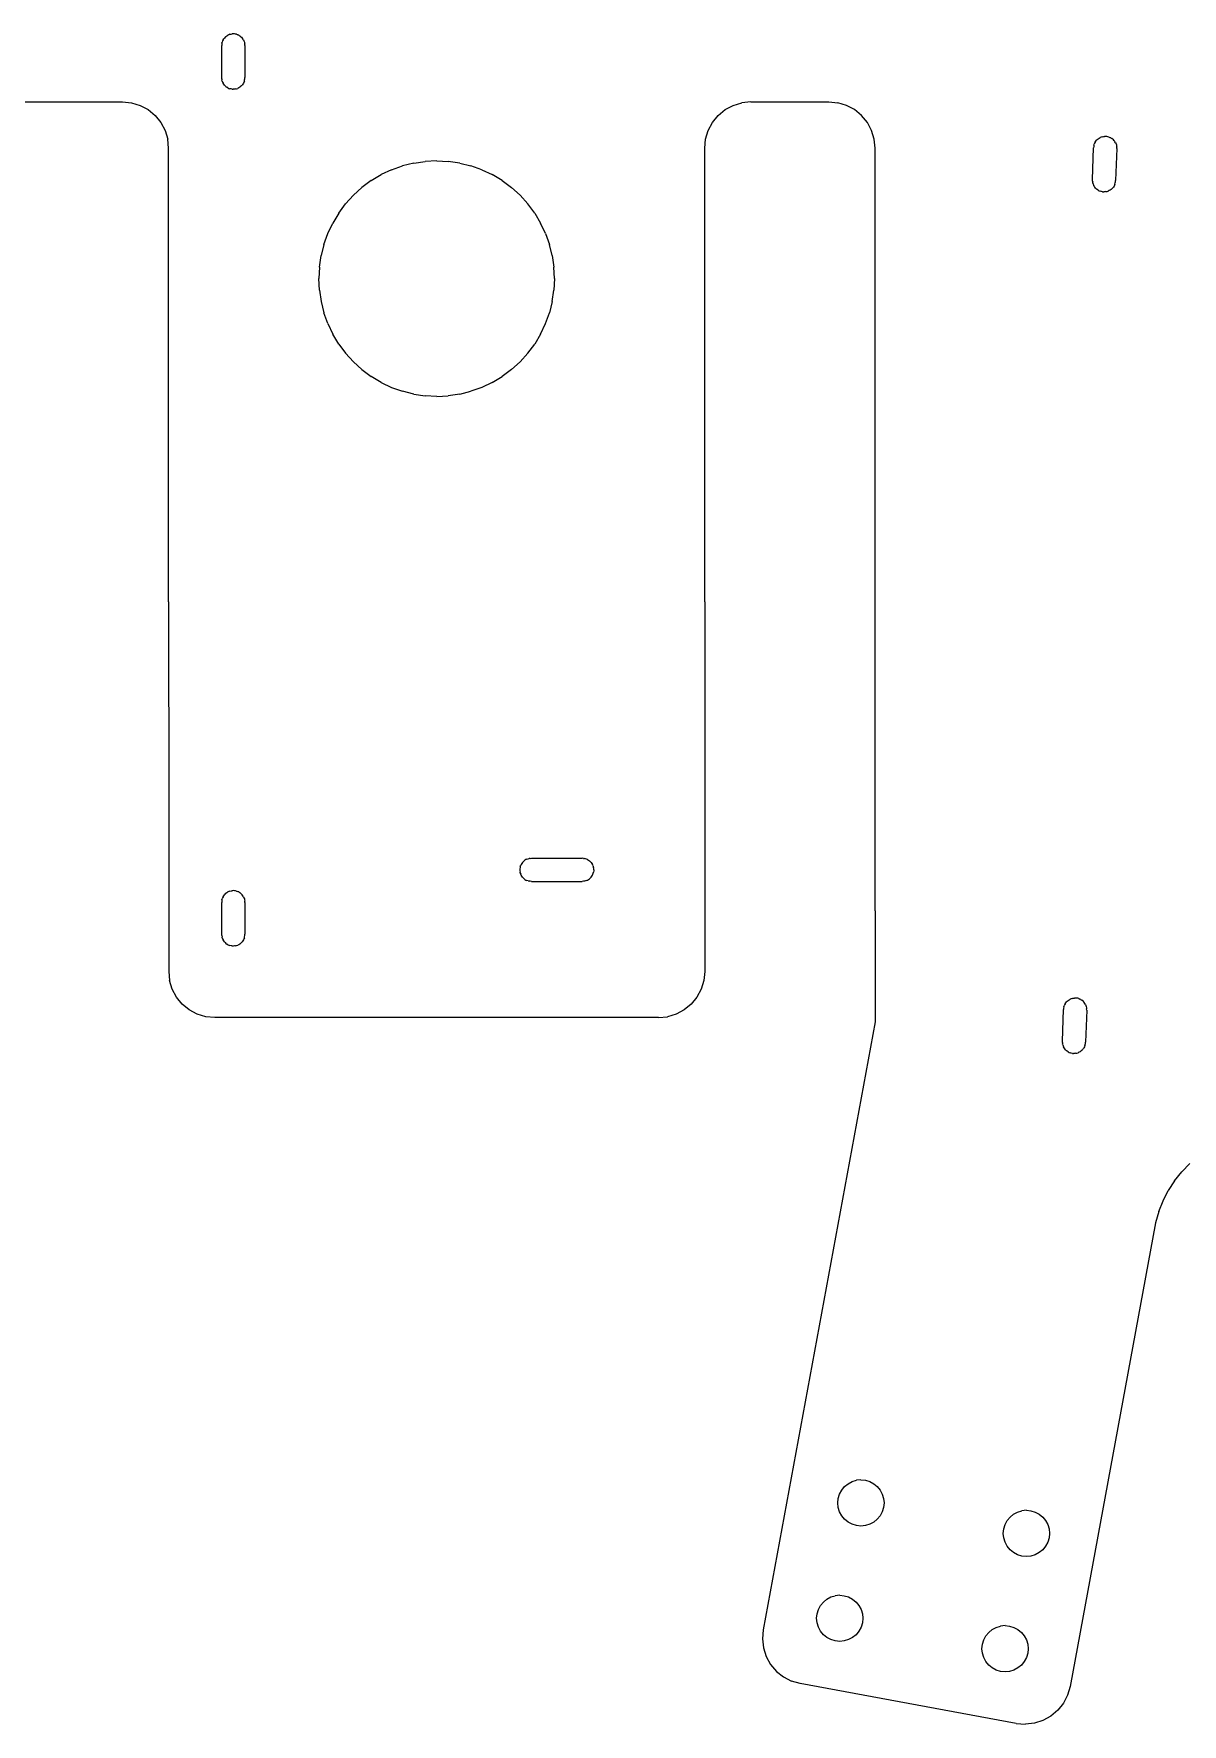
# Model space of a CAD drawing. Extents: x -62 to 45, y -37 to 20.
# Drawn here: x -8.72 to 16.13, y -37.04 to -0.45 of the extents above; entities that cross this region are included whole.
import ezdxf

# ---------------------------------------------------------------- set-up
doc = ezdxf.new("R2010")
doc.units = 0

msp = doc.modelspace()

# ---------------------------------------------------------------- linework, layer by layer
for p, q in [((-4.649, -0.676, 0), (-4.65, -0.705, 0)), ((-4.65, -1.395, 0), (-4.65, -0.705, 0)), ((-4.645, -0.651, 0), (-4.649, -0.676, 0)), ((-4.645, -0.651, 0), (-4.639, -0.628, 0)), ((-4.631, -0.605, 0), (-4.639, -0.628, 0)), ((-4.62, -0.582, 0), (-4.631, -0.605, 0)), ((-4.62, -0.582, 0), (-4.608, -0.561, 0)), ((-4.608, -0.561, 0), (-4.593, -0.542, 0)), ((-4.577, -0.524, 0), (-4.593, -0.542, 0)), ((-4.577, -0.524, 0), (-4.558, -0.507, 0)), ((-4.558, -0.507, 0), (-4.539, -0.492, 0)), ((-4.539, -0.492, 0), (-4.518, -0.48, 0)), ((-4.496, -0.469, 0), (-4.518, -0.48, 0)), ((-4.472, -0.461, 0), (-4.496, -0.469, 0)), ((-4.472, -0.461, 0), (-4.449, -0.455, 0)), ((-4.449, -0.455, 0), (-4.424, -0.452, 0)), ((-4.4, -0.45, 0), (-4.424, -0.452, 0)), ((-4.376, -0.452, 0), (-4.4, -0.45, 0)), ((-4.351, -0.455, 0), (-4.376, -0.452, 0)), ((-4.327, -0.461, 0), (-4.351, -0.455, 0)), ((-4.327, -0.461, 0), (-4.304, -0.469, 0)), ((-4.282, -0.48, 0), (-4.304, -0.469, 0)), ((-4.282, -0.48, 0), (-4.261, -0.492, 0)), ((-4.242, -0.507, 0), (-4.261, -0.492, 0)), ((-4.242, -0.507, 0), (-4.223, -0.523, 0)), ((-4.223, -0.523, 0), (-4.207, -0.542, 0)), ((-4.192, -0.561, 0), (-4.207, -0.542, 0)), ((-4.18, -0.582, 0), (-4.192, -0.561, 0)), ((-4.18, -0.582, 0), (-4.169, -0.604, 0)), ((-4.169, -0.604, 0), (-4.161, -0.628, 0)), ((-4.161, -0.628, 0), (-4.155, -0.651, 0)), ((-4.155, -0.651, 0), (-4.151, -0.676, 0)), ((-4.15, -0.705, 0), (-4.151, -0.676, 0)), ((-4.15, -0.705, 0), (-4.15, -1.395, 0)), ((-4.649, -1.425, 0), (-4.65, -1.395, 0)), ((-4.649, -1.425, 0), (-4.645, -1.449, 0)), ((-4.639, -1.473, 0), (-4.645, -1.449, 0)), ((-4.161, -1.473, 0), (-4.155, -1.449, 0)), ((-4.155, -1.449, 0), (-4.151, -1.425, 0)), ((-4.151, -1.425, 0), (-4.15, -1.395, 0)), ((-4.639, -1.473, 0), (-4.631, -1.496, 0)), ((-4.631, -1.496, 0), (-4.62, -1.518, 0)), ((-4.608, -1.539, 0), (-4.62, -1.518, 0)), ((-4.593, -1.559, 0), (-4.608, -1.539, 0)), ((-4.577, -1.577, 0), (-4.593, -1.559, 0)), ((-4.577, -1.577, 0), (-4.558, -1.593, 0)), ((-4.558, -1.593, 0), (-4.539, -1.608, 0)), ((-4.518, -1.62, 0), (-4.539, -1.608, 0)), ((-4.518, -1.62, 0), (-4.496, -1.631, 0)), ((-4.496, -1.631, 0), (-4.472, -1.639, 0)), ((-4.449, -1.645, 0), (-4.472, -1.639, 0)), ((-4.424, -1.649, 0), (-4.449, -1.645, 0)), ((-4.424, -1.649, 0), (-4.4, -1.65, 0)), ((-4.375, -1.649, 0), (-4.4, -1.65, 0)), ((-4.351, -1.645, 0), (-4.375, -1.649, 0)), ((-4.351, -1.645, 0), (-4.327, -1.639, 0)), ((-4.327, -1.639, 0), (-4.304, -1.631, 0)), ((-4.282, -1.62, 0), (-4.304, -1.631, 0)), ((-4.261, -1.608, 0), (-4.282, -1.62, 0)), ((-4.242, -1.593, 0), (-4.261, -1.608, 0)), ((-4.223, -1.577, 0), (-4.242, -1.593, 0)), ((-4.22, -1.572, 0), (-4.223, -1.577, 0)), ((-4.22, -1.572, 0), (-4.207, -1.559, 0)), ((-4.192, -1.539, 0), (-4.207, -1.559, 0)), ((-4.18, -1.518, 0), (-4.192, -1.539, 0)), ((-4.169, -1.496, 0), (-4.18, -1.518, 0)), ((-4.161, -1.473, 0), (-4.169, -1.496, 0)), ((-12.099, -1.924, 0), (-6.799, -1.924, 0)), ((-6.799, -1.924, 0), (-6.604, -1.943, 0)), ((-6.604, -1.943, 0), (-6.416, -2, 0)), ((-6.416, -2, 0), (-6.243, -2.092, 0)), ((-6.243, -2.092, 0), (-6.092, -2.217, 0)), ((6.094, -2.216, 0), (6.246, -2.092, 0)), ((6.246, -2.092, 0), (6.419, -1.999, 0)), ((6.419, -1.999, 0), (6.606, -1.942, 0)), ((6.801, -1.923, 0), (6.606, -1.942, 0)), ((6.801, -1.923, 0), (8.488, -1.923, 0)), ((8.488, -1.923, 0), (8.683, -1.942, 0)), ((8.871, -1.999, 0), (8.683, -1.942, 0)), ((9.044, -2.092, 0), (8.871, -1.999, 0)), ((9.195, -2.216, 0), (9.044, -2.092, 0)), ((-6.092, -2.217, 0), (-5.967, -2.368, 0)), ((-5.967, -2.368, 0), (-5.875, -2.541, 0)), ((-5.875, -2.541, 0), (-5.818, -2.729, 0)), ((5.82, -2.728, 0), (5.877, -2.54, 0)), ((5.877, -2.54, 0), (5.97, -2.367, 0)), ((5.97, -2.367, 0), (6.094, -2.216, 0)), ((9.32, -2.367, 0), (9.195, -2.216, 0)), ((9.412, -2.54, 0), (9.32, -2.367, 0)), ((9.469, -2.728, 0), (9.412, -2.54, 0)), ((-5.799, -2.924, 0), (-5.818, -2.729, 0)), ((-5.799, -12.748, 0), (-5.799, -2.924, 0)), ((5.801, -2.923, 0), (5.82, -2.728, 0)), ((5.801, -12.748, 0), (5.801, -2.923, 0)), ((9.488, -2.923, 0), (9.469, -2.728, 0)), ((9.488, -19.433, 0), (9.488, -2.923, 0)), ((14.193, -3.607, 0), (14.217, -2.917, 0)), ((14.219, -2.888, 0), (14.217, -2.917, 0)), ((14.224, -2.864, 0), (14.219, -2.888, 0)), ((14.224, -2.864, 0), (14.23, -2.84, 0)), ((14.239, -2.818, 0), (14.23, -2.84, 0)), ((14.251, -2.796, 0), (14.239, -2.818, 0)), ((14.251, -2.796, 0), (14.264, -2.775, 0)), ((14.264, -2.775, 0), (14.279, -2.756, 0)), ((14.296, -2.739, 0), (14.279, -2.756, 0)), ((14.296, -2.739, 0), (14.315, -2.723, 0)), ((14.315, -2.723, 0), (14.335, -2.709, 0)), ((14.335, -2.709, 0), (14.357, -2.697, 0)), ((14.379, -2.687, 0), (14.357, -2.697, 0)), ((14.403, -2.68, 0), (14.379, -2.687, 0)), ((14.403, -2.68, 0), (14.427, -2.675, 0)), ((14.427, -2.675, 0), (14.451, -2.672, 0)), ((14.475, -2.672, 0), (14.451, -2.672, 0)), ((14.5, -2.674, 0), (14.475, -2.672, 0)), ((14.524, -2.678, 0), (14.5, -2.674, 0)), ((14.548, -2.685, 0), (14.524, -2.678, 0)), ((14.548, -2.685, 0), (14.57, -2.694, 0)), ((14.592, -2.705, 0), (14.57, -2.694, 0)), ((14.592, -2.705, 0), (14.613, -2.719, 0)), ((14.632, -2.734, 0), (14.613, -2.719, 0)), ((14.632, -2.734, 0), (14.649, -2.751, 0)), ((14.649, -2.751, 0), (14.665, -2.77, 0)), ((14.679, -2.79, 0), (14.665, -2.77, 0)), ((14.691, -2.811, 0), (14.679, -2.79, 0)), ((14.691, -2.811, 0), (14.701, -2.834, 0)), ((14.701, -2.834, 0), (14.708, -2.857, 0)), ((14.708, -2.857, 0), (14.713, -2.881, 0)), ((14.713, -2.881, 0), (14.716, -2.905, 0)), ((14.716, -2.935, 0), (14.716, -2.905, 0)), ((-0.496, -3.247, 0), (-0.739, -3.308, 0)), ((-0.496, -3.247, 0), (-0.249, -3.211, 0)), ((0.001, -3.198), (-0.249, -3.211, 0)), ((0.001, -3.198), (0.251, -3.211, 0)), ((0.499, -3.247, 0), (0.251, -3.211, 0)), ((0.499, -3.247, 0), (0.741, -3.308, 0)), ((14.716, -2.935, 0), (14.692, -3.625, 0)), ((-1.415, -3.628, 0), (-1.616, -3.777, 0)), ((-1.415, -3.628, 0), (-1.201, -3.499, 0)), ((-0.975, -3.392, 0), (-1.201, -3.499, 0)), ((-0.975, -3.392, 0), (-0.739, -3.308, 0)), ((0.977, -3.392, 0), (0.741, -3.308, 0)), ((0.977, -3.392, 0), (1.203, -3.499, 0)), ((1.418, -3.628, 0), (1.203, -3.499, 0)), ((1.418, -3.628, 0), (1.619, -3.777, 0)), ((14.193, -3.637, 0), (14.193, -3.607, 0)), ((14.193, -3.637, 0), (14.196, -3.661, 0)), ((14.685, -3.678, 0), (14.69, -3.654, 0)), ((14.69, -3.654, 0), (14.692, -3.625, 0)), ((-1.802, -3.945, 0), (-1.97, -4.131, 0)), ((-1.616, -3.777, 0), (-1.802, -3.945, 0)), ((1.804, -3.945, 0), (1.619, -3.777, 0)), ((1.972, -4.131, 0), (1.804, -3.945, 0)), ((14.201, -3.685, 0), (14.196, -3.661, 0)), ((14.201, -3.685, 0), (14.208, -3.708, 0)), ((14.208, -3.708, 0), (14.218, -3.731, 0)), ((14.23, -3.752, 0), (14.218, -3.731, 0)), ((14.244, -3.772, 0), (14.23, -3.752, 0)), ((14.26, -3.791, 0), (14.244, -3.772, 0)), ((14.26, -3.791, 0), (14.277, -3.808, 0)), ((14.277, -3.808, 0), (14.296, -3.824, 0)), ((14.317, -3.837, 0), (14.296, -3.824, 0)), ((14.317, -3.837, 0), (14.339, -3.848, 0)), ((14.339, -3.848, 0), (14.362, -3.857, 0)), ((14.385, -3.864, 0), (14.362, -3.857, 0)), ((14.409, -3.868, 0), (14.385, -3.864, 0)), ((14.409, -3.868, 0), (14.434, -3.87, 0)), ((14.458, -3.87, 0), (14.434, -3.87, 0)), ((14.482, -3.867, 0), (14.458, -3.87, 0)), ((14.482, -3.867, 0), (14.506, -3.862, 0)), ((14.506, -3.862, 0), (14.53, -3.855, 0)), ((14.552, -3.845, 0), (14.53, -3.855, 0)), ((14.574, -3.833, 0), (14.552, -3.845, 0)), ((14.594, -3.819, 0), (14.574, -3.833, 0)), ((14.613, -3.803, 0), (14.594, -3.819, 0)), ((14.617, -3.799, 0), (14.613, -3.803, 0)), ((14.617, -3.799, 0), (14.63, -3.786, 0)), ((14.645, -3.767, 0), (14.63, -3.786, 0)), ((14.658, -3.746, 0), (14.645, -3.767, 0)), ((14.67, -3.724, 0), (14.658, -3.746, 0)), ((14.679, -3.702, 0), (14.67, -3.724, 0)), ((14.679, -3.702, 0), (14.685, -3.678, 0)), ((-2.119, -4.332, 0), (-2.248, -4.546, 0)), ((-2.119, -4.332, 0), (-1.97, -4.131, 0)), ((2.122, -4.332, 0), (1.972, -4.131, 0)), ((2.122, -4.332, 0), (2.25, -4.546, 0)), ((-2.355, -4.773, 0), (-2.248, -4.546, 0)), ((2.357, -4.772, 0), (2.25, -4.546, 0)), ((-2.439, -5.008, 0), (-2.5, -5.251, 0)), ((-2.439, -5.008, 0), (-2.355, -4.773, 0)), ((2.357, -4.772, 0), (2.441, -5.008, 0)), ((2.502, -5.251, 0), (2.441, -5.008, 0)), ((-2.536, -5.498, 0), (-2.5, -5.251, 0)), ((2.502, -5.251, 0), (2.539, -5.498, 0)), ((-2.536, -5.498, 0), (-2.549, -5.748, 0)), ((-2.536, -5.998, 0), (-2.549, -5.748, 0)), ((2.551, -5.748, 0), (2.539, -5.498, 0)), ((2.551, -5.748, 0), (2.539, -5.998, 0)), ((-2.536, -5.998, 0), (-2.5, -6.246, 0)), ((2.502, -6.246, 0), (2.539, -5.998, 0)), ((-2.5, -6.246, 0), (-2.439, -6.489, 0)), ((-2.355, -6.724, 0), (-2.439, -6.489, 0)), ((2.357, -6.724, 0), (2.442, -6.489, 0)), ((2.502, -6.246, 0), (2.442, -6.489, 0)), ((-2.355, -6.724, 0), (-2.248, -6.95, 0)), ((-2.119, -7.165, 0), (-2.248, -6.95, 0)), ((2.25, -6.95, 0), (2.122, -7.165, 0)), ((2.25, -6.95, 0), (2.357, -6.724, 0)), ((-2.119, -7.165, 0), (-1.97, -7.366, 0)), ((1.973, -7.366, 0), (2.122, -7.165, 0)), ((-1.802, -7.551, 0), (-1.97, -7.366, 0)), ((-1.802, -7.551, 0), (-1.616, -7.72, 0)), ((1.804, -7.551, 0), (1.619, -7.719, 0)), ((1.973, -7.366, 0), (1.804, -7.551, 0)), ((-1.616, -7.72, 0), (-1.415, -7.869, 0)), ((-1.201, -7.997, 0), (-1.415, -7.869, 0)), ((-1.201, -7.997, 0), (-0.974, -8.104, 0)), ((1.203, -7.997, 0), (0.977, -8.104, 0)), ((1.203, -7.997, 0), (1.418, -7.869, 0)), ((1.619, -7.719, 0), (1.418, -7.869, 0)), ((-0.974, -8.104, 0), (-0.739, -8.189, 0)), ((-0.496, -8.249, 0), (-0.739, -8.189, 0)), ((-0.496, -8.249, 0), (-0.249, -8.286, 0)), ((0.001, -8.298), (-0.249, -8.286, 0)), ((0.001, -8.298), (0.251, -8.286, 0)), ((0.499, -8.249, 0), (0.251, -8.286, 0)), ((0.499, -8.249, 0), (0.742, -8.189, 0)), ((0.977, -8.104, 0), (0.742, -8.189, 0)), ((-5.799, -12.748, 0), (-5.798, -17.295, 0)), ((5.801, -12.748, 0), (5.802, -17.295, 0)), ((-5.798, -17.295, 0), (-5.798, -20.745, 0)), ((5.802, -17.295, 0), (5.802, -20.745, 0)), ((1.802, -18.522, 0), (1.801, -18.547, 0)), ((1.801, -18.547, 0), (1.802, -18.571, 0)), ((1.805, -18.498, 0), (1.802, -18.522, 0)), ((1.802, -18.571, 0), (1.805, -18.595, 0)), ((1.811, -18.474, 0), (1.805, -18.498, 0)), ((1.811, -18.619, 0), (1.805, -18.595, 0)), ((1.811, -18.474, 0), (1.82, -18.451, 0)), ((1.811, -18.619, 0), (1.82, -18.642, 0)), ((1.83, -18.429, 0), (1.82, -18.451, 0)), ((1.83, -18.664, 0), (1.82, -18.642, 0)), ((1.843, -18.408, 0), (1.83, -18.429, 0)), ((1.857, -18.388, 0), (1.843, -18.408, 0)), ((1.874, -18.37, 0), (1.857, -18.388, 0)), ((1.892, -18.354, 0), (1.874, -18.37, 0)), ((1.912, -18.339, 0), (1.892, -18.354, 0)), ((1.933, -18.326, 0), (1.912, -18.339, 0)), ((1.955, -18.316, 0), (1.933, -18.326, 0)), ((1.955, -18.316, 0), (1.978, -18.308, 0)), ((1.978, -18.308, 0), (2.002, -18.302, 0)), ((2.026, -18.298, 0), (2.002, -18.302, 0)), ((2.026, -18.298, 0), (2.055, -18.297, 0)), ((2.055, -18.297, 0), (3.146, -18.297, 0)), ((3.175, -18.298, 0), (3.146, -18.297, 0)), ((3.175, -18.298, 0), (3.199, -18.302, 0)), ((3.223, -18.308, 0), (3.199, -18.302, 0)), ((3.246, -18.316, 0), (3.223, -18.308, 0)), ((3.268, -18.326, 0), (3.246, -18.316, 0)), ((3.268, -18.326, 0), (3.289, -18.339, 0)), ((3.289, -18.339, 0), (3.309, -18.353, 0)), ((3.327, -18.37, 0), (3.309, -18.353, 0)), ((3.327, -18.37, 0), (3.343, -18.388, 0)), ((3.343, -18.388, 0), (3.358, -18.408, 0)), ((3.358, -18.408, 0), (3.371, -18.429, 0)), ((3.381, -18.451, 0), (3.371, -18.429, 0)), ((3.371, -18.664, 0), (3.381, -18.642, 0)), ((3.381, -18.451, 0), (3.389, -18.474, 0)), ((3.381, -18.642, 0), (3.389, -18.619, 0)), ((3.389, -18.474, 0), (3.395, -18.498, 0)), ((3.389, -18.619, 0), (3.395, -18.595, 0)), ((3.399, -18.522, 0), (3.395, -18.498, 0)), ((3.399, -18.571, 0), (3.395, -18.595, 0)), ((3.4, -18.547, 0), (3.399, -18.522, 0)), ((3.4, -18.547, 0), (3.399, -18.571, 0)), ((-4.538, -19.039, 0), (-4.517, -19.026, 0)), ((-4.495, -19.016, 0), (-4.517, -19.026, 0)), ((-4.472, -19.008, 0), (-4.495, -19.016, 0)), ((-4.472, -19.008, 0), (-4.448, -19.002, 0)), ((-4.448, -19.002, 0), (-4.424, -18.998, 0)), ((-4.4, -18.997, 0), (-4.424, -18.998, 0)), ((-4.375, -18.998, 0), (-4.4, -18.997, 0)), ((-4.351, -19.002, 0), (-4.375, -18.998, 0)), ((-4.327, -19.008, 0), (-4.351, -19.002, 0)), ((-4.327, -19.008, 0), (-4.304, -19.016, 0)), ((-4.282, -19.026, 0), (-4.304, -19.016, 0)), ((-4.282, -19.026, 0), (-4.261, -19.039, 0)), ((1.843, -18.685, 0), (1.83, -18.664, 0)), ((1.857, -18.705, 0), (1.843, -18.685, 0)), ((1.874, -18.723, 0), (1.857, -18.705, 0)), ((1.892, -18.74, 0), (1.874, -18.723, 0)), ((1.912, -18.754, 0), (1.892, -18.74, 0)), ((1.912, -18.754, 0), (1.933, -18.767, 0)), ((1.933, -18.767, 0), (1.955, -18.777, 0)), ((1.978, -18.786, 0), (1.955, -18.777, 0)), ((1.978, -18.786, 0), (2.002, -18.792, 0)), ((2.026, -18.795, 0), (2.002, -18.792, 0)), ((2.055, -18.797, 0), (2.026, -18.795, 0)), ((2.055, -18.797, 0), (3.146, -18.797, 0)), ((3.175, -18.795, 0), (3.146, -18.797, 0)), ((3.199, -18.792, 0), (3.175, -18.795, 0)), ((3.223, -18.786, 0), (3.199, -18.792, 0)), ((3.246, -18.777, 0), (3.223, -18.786, 0)), ((3.246, -18.777, 0), (3.268, -18.767, 0)), ((3.268, -18.767, 0), (3.289, -18.754, 0)), ((3.289, -18.754, 0), (3.309, -18.74, 0)), ((3.309, -18.74, 0), (3.327, -18.723, 0)), ((3.327, -18.723, 0), (3.343, -18.705, 0)), ((3.343, -18.705, 0), (3.358, -18.685, 0)), ((3.358, -18.685, 0), (3.371, -18.664, 0)), ((-4.648, -19.222, 0), (-4.65, -19.252, 0)), ((-4.65, -19.942, 0), (-4.65, -19.252, 0)), ((-4.645, -19.198, 0), (-4.648, -19.222, 0)), ((-4.645, -19.198, 0), (-4.639, -19.174, 0)), ((-4.63, -19.151, 0), (-4.639, -19.174, 0)), ((-4.62, -19.129, 0), (-4.63, -19.151, 0)), ((-4.62, -19.129, 0), (-4.607, -19.108, 0)), ((-4.607, -19.108, 0), (-4.593, -19.088, 0)), ((-4.576, -19.07, 0), (-4.593, -19.088, 0)), ((-4.576, -19.07, 0), (-4.558, -19.054, 0)), ((-4.558, -19.054, 0), (-4.538, -19.039, 0)), ((-4.241, -19.054, 0), (-4.261, -19.039, 0)), ((-4.241, -19.054, 0), (-4.223, -19.07, 0)), ((-4.223, -19.07, 0), (-4.206, -19.088, 0)), ((-4.192, -19.108, 0), (-4.206, -19.088, 0)), ((-4.179, -19.129, 0), (-4.192, -19.108, 0)), ((-4.179, -19.129, 0), (-4.169, -19.151, 0)), ((-4.169, -19.151, 0), (-4.161, -19.174, 0)), ((-4.161, -19.174, 0), (-4.155, -19.198, 0)), ((-4.155, -19.198, 0), (-4.151, -19.222, 0)), ((-4.15, -19.252, 0), (-4.151, -19.222, 0)), ((-4.15, -19.252, 0), (-4.15, -19.942, 0)), ((9.488, -19.433, 0), (9.488, -21.839, 0)), ((-4.648, -19.971, 0), (-4.65, -19.942, 0)), ((-4.648, -19.971, 0), (-4.644, -19.995, 0)), ((-4.639, -20.019, 0), (-4.644, -19.995, 0)), ((-4.639, -20.019, 0), (-4.63, -20.042, 0)), ((-4.63, -20.042, 0), (-4.62, -20.064, 0)), ((-4.607, -20.086, 0), (-4.62, -20.064, 0)), ((-4.593, -20.105, 0), (-4.607, -20.086, 0)), ((-4.576, -20.123, 0), (-4.593, -20.105, 0)), ((-4.576, -20.123, 0), (-4.558, -20.14, 0)), ((-4.223, -20.123, 0), (-4.241, -20.14, 0)), ((-4.219, -20.119, 0), (-4.223, -20.123, 0)), ((-4.219, -20.119, 0), (-4.206, -20.105, 0)), ((-4.192, -20.086, 0), (-4.206, -20.105, 0)), ((-4.179, -20.064, 0), (-4.192, -20.086, 0)), ((-4.169, -20.042, 0), (-4.179, -20.064, 0)), ((-4.161, -20.019, 0), (-4.169, -20.042, 0)), ((-4.161, -20.019, 0), (-4.155, -19.995, 0)), ((-4.155, -19.995, 0), (-4.151, -19.971, 0)), ((-4.151, -19.971, 0), (-4.15, -19.942, 0)), ((-4.558, -20.14, 0), (-4.538, -20.154, 0)), ((-4.517, -20.167, 0), (-4.538, -20.154, 0)), ((-4.517, -20.167, 0), (-4.495, -20.177, 0)), ((-4.495, -20.177, 0), (-4.472, -20.186, 0)), ((-4.448, -20.192, 0), (-4.472, -20.186, 0)), ((-4.424, -20.195, 0), (-4.448, -20.192, 0)), ((-4.424, -20.195, 0), (-4.4, -20.197, 0)), ((-4.375, -20.195, 0), (-4.4, -20.197, 0)), ((-4.351, -20.192, 0), (-4.375, -20.195, 0)), ((-4.351, -20.192, 0), (-4.327, -20.186, 0)), ((-4.327, -20.186, 0), (-4.304, -20.177, 0)), ((-4.282, -20.167, 0), (-4.304, -20.177, 0)), ((-4.261, -20.154, 0), (-4.282, -20.167, 0)), ((-4.241, -20.14, 0), (-4.261, -20.154, 0)), ((-5.798, -20.745, 0), (-5.779, -20.94, 0)), ((5.802, -20.745, 0), (5.782, -20.94, 0)), ((-5.722, -21.128, 0), (-5.779, -20.94, 0)), ((-5.63, -21.301, 0), (-5.722, -21.128, 0)), ((5.726, -21.128, 0), (5.633, -21.3, 0)), ((5.782, -20.94, 0), (5.726, -21.128, 0)), ((-5.505, -21.452, 0), (-5.63, -21.301, 0)), ((-5.354, -21.577, 0), (-5.505, -21.452, 0)), ((-5.181, -21.669, 0), (-5.354, -21.577, 0)), ((5.357, -21.576, 0), (5.184, -21.669, 0)), ((5.509, -21.452, 0), (5.357, -21.576, 0)), ((5.633, -21.3, 0), (5.509, -21.452, 0)), ((13.542, -22.258, 0), (13.566, -21.568, 0)), ((13.568, -21.538, 0), (13.566, -21.568, 0)), ((13.573, -21.514, 0), (13.568, -21.538, 0)), ((13.573, -21.514, 0), (13.58, -21.491, 0)), ((13.589, -21.468, 0), (13.58, -21.491, 0)), ((13.6, -21.446, 0), (13.589, -21.468, 0)), ((13.6, -21.446, 0), (13.613, -21.426, 0)), ((13.613, -21.426, 0), (13.628, -21.406, 0)), ((13.646, -21.389, 0), (13.628, -21.406, 0)), ((13.646, -21.389, 0), (13.664, -21.373, 0)), ((13.664, -21.373, 0), (13.684, -21.359, 0)), ((13.684, -21.359, 0), (13.706, -21.347, 0)), ((13.728, -21.338, 0), (13.706, -21.347, 0)), ((13.752, -21.33, 0), (13.728, -21.338, 0)), ((13.752, -21.33, 0), (13.776, -21.325, 0)), ((13.776, -21.325, 0), (13.8, -21.322, 0)), ((13.825, -21.322, 0), (13.8, -21.322, 0)), ((13.849, -21.324, 0), (13.825, -21.322, 0)), ((13.873, -21.328, 0), (13.849, -21.324, 0)), ((13.897, -21.335, 0), (13.873, -21.328, 0)), ((13.897, -21.335, 0), (13.919, -21.344, 0)), ((13.941, -21.356, 0), (13.919, -21.344, 0)), ((13.941, -21.356, 0), (13.962, -21.369, 0)), ((13.981, -21.384, 0), (13.962, -21.369, 0)), ((13.981, -21.384, 0), (13.999, -21.401, 0)), ((13.999, -21.401, 0), (14.014, -21.42, 0)), ((14.028, -21.44, 0), (14.014, -21.42, 0)), ((14.04, -21.462, 0), (14.028, -21.44, 0)), ((14.04, -21.462, 0), (14.05, -21.484, 0)), ((14.066, -21.585, 0), (14.041, -22.275, 0)), ((14.05, -21.484, 0), (14.057, -21.507, 0)), ((14.057, -21.507, 0), (14.062, -21.531, 0)), ((14.062, -21.531, 0), (14.065, -21.556, 0)), ((14.066, -21.585, 0), (14.065, -21.556, 0)), ((-4.993, -21.726, 0), (-5.181, -21.669, 0)), ((-4.798, -21.745, 0), (-4.993, -21.726, 0)), ((4.802, -21.745, 0), (-4.798, -21.745, 0)), ((4.802, -21.745, 0), (4.997, -21.726, 0)), ((5.184, -21.669, 0), (4.997, -21.726, 0)), ((9.488, -21.839, 0), (7.065, -34.998, 0)), ((13.542, -22.287, 0), (13.542, -22.258, 0)), ((13.542, -22.287, 0), (13.545, -22.311, 0)), ((13.55, -22.335, 0), (13.545, -22.311, 0)), ((14.035, -22.328, 0), (14.039, -22.304, 0)), ((14.039, -22.304, 0), (14.041, -22.275, 0)), ((13.55, -22.335, 0), (13.558, -22.359, 0)), ((13.558, -22.359, 0), (13.567, -22.381, 0)), ((13.579, -22.403, 0), (13.567, -22.381, 0)), ((13.593, -22.423, 0), (13.579, -22.403, 0)), ((13.609, -22.441, 0), (13.593, -22.423, 0)), ((13.609, -22.441, 0), (13.626, -22.459, 0)), ((13.626, -22.459, 0), (13.646, -22.474, 0)), ((13.666, -22.487, 0), (13.646, -22.474, 0)), ((13.666, -22.487, 0), (13.688, -22.498, 0)), ((13.688, -22.498, 0), (13.711, -22.507, 0)), ((13.734, -22.514, 0), (13.711, -22.507, 0)), ((13.758, -22.519, 0), (13.734, -22.514, 0)), ((13.758, -22.519, 0), (13.783, -22.521, 0)), ((13.807, -22.52, 0), (13.783, -22.521, 0)), ((13.832, -22.518, 0), (13.807, -22.52, 0)), ((13.832, -22.518, 0), (13.856, -22.513, 0)), ((13.856, -22.513, 0), (13.879, -22.505, 0)), ((13.901, -22.495, 0), (13.879, -22.505, 0)), ((13.923, -22.484, 0), (13.901, -22.495, 0)), ((13.943, -22.47, 0), (13.923, -22.484, 0)), ((13.962, -22.454, 0), (13.943, -22.47, 0)), ((13.966, -22.45, 0), (13.962, -22.454, 0)), ((13.966, -22.45, 0), (13.979, -22.436, 0)), ((13.994, -22.417, 0), (13.979, -22.436, 0)), ((14.007, -22.396, 0), (13.994, -22.417, 0)), ((14.019, -22.375, 0), (14.007, -22.396, 0)), ((14.028, -22.352, 0), (14.019, -22.375, 0)), ((14.028, -22.352, 0), (14.035, -22.328, 0)), ((15.969, -25.281, 0), (16.125, -25.085, 0)), ((16.299, -24.905, 0), (16.125, -25.085, 0)), ((15.718, -25.713, 0), (15.833, -25.491, 0)), ((15.969, -25.281, 0), (15.833, -25.491, 0)), ((15.625, -25.945, 0), (15.556, -26.186, 0)), ((15.625, -25.945, 0), (15.718, -25.713, 0)), ((15.556, -26.186, 0), (13.708, -36.221, 0)), ((8.904, -31.835, 0), (8.99, -31.788, 0)), ((8.99, -31.788, 0), (9.084, -31.76, 0)), ((9.182, -31.75, 0), (9.084, -31.76, 0)), ((9.182, -31.75, 0), (9.279, -31.76, 0)), ((9.279, -31.76, 0), (9.373, -31.788, 0)), ((9.373, -31.788, 0), (9.459, -31.835, 0)), ((8.682, -32.25, 0), (8.691, -32.153, 0)), ((8.691, -32.153, 0), (8.72, -32.059, 0)), ((8.72, -32.059, 0), (8.766, -31.972, 0)), ((8.766, -31.972, 0), (8.828, -31.897, 0)), ((8.828, -31.897, 0), (8.904, -31.835, 0)), ((9.459, -31.835, 0), (9.535, -31.897, 0)), ((9.535, -31.897, 0), (9.597, -31.972, 0)), ((9.597, -31.972, 0), (9.644, -32.059, 0)), ((9.644, -32.059, 0), (9.672, -32.153, 0)), ((9.672, -32.153, 0), (9.682, -32.25, 0)), ((8.691, -32.348, 0), (8.682, -32.25, 0)), ((8.72, -32.442, 0), (8.691, -32.348, 0)), ((8.766, -32.528, 0), (8.72, -32.442, 0)), ((8.828, -32.604, 0), (8.766, -32.528, 0)), ((9.597, -32.528, 0), (9.535, -32.604, 0)), ((9.644, -32.442, 0), (9.597, -32.528, 0)), ((9.672, -32.348, 0), (9.644, -32.442, 0)), ((9.682, -32.25, 0), (9.672, -32.348, 0)), ((12.345, -32.632, 0), (12.407, -32.556, 0)), ((12.407, -32.556, 0), (12.483, -32.494, 0)), ((12.483, -32.494, 0), (12.569, -32.448, 0)), ((12.569, -32.448, 0), (12.663, -32.419, 0)), ((12.761, -32.409, 0), (12.663, -32.419, 0)), ((12.761, -32.409, 0), (12.858, -32.419, 0)), ((12.858, -32.419, 0), (12.952, -32.448, 0)), ((12.952, -32.448, 0), (13.038, -32.494, 0)), ((13.038, -32.494, 0), (13.114, -32.556, 0)), ((13.114, -32.556, 0), (13.176, -32.632, 0)), ((8.904, -32.666, 0), (8.828, -32.604, 0)), ((8.99, -32.712, 0), (8.904, -32.666, 0)), ((9.084, -32.741, 0), (8.99, -32.712, 0)), ((9.182, -32.75, 0), (9.084, -32.741, 0)), ((9.279, -32.741, 0), (9.182, -32.75, 0)), ((9.373, -32.712, 0), (9.279, -32.741, 0)), ((9.459, -32.666, 0), (9.373, -32.712, 0)), ((9.535, -32.604, 0), (9.459, -32.666, 0)), ((12.261, -32.909, 0), (12.27, -32.812, 0)), ((12.27, -33.007, 0), (12.261, -32.909, 0)), ((12.27, -32.812, 0), (12.299, -32.718, 0)), ((12.299, -32.718, 0), (12.345, -32.632, 0)), ((13.176, -32.632, 0), (13.223, -32.718, 0)), ((13.223, -32.718, 0), (13.251, -32.812, 0)), ((13.251, -32.812, 0), (13.261, -32.909, 0)), ((13.261, -32.909, 0), (13.251, -33.007, 0)), ((12.299, -33.101, 0), (12.27, -33.007, 0)), ((12.345, -33.187, 0), (12.299, -33.101, 0)), ((12.407, -33.263, 0), (12.345, -33.187, 0)), ((12.483, -33.325, 0), (12.407, -33.263, 0)), ((13.114, -33.263, 0), (13.038, -33.325, 0)), ((13.176, -33.187, 0), (13.114, -33.263, 0)), ((13.223, -33.101, 0), (13.176, -33.187, 0)), ((13.251, -33.007, 0), (13.223, -33.101, 0)), ((12.569, -33.371, 0), (12.483, -33.325, 0)), ((12.663, -33.4, 0), (12.569, -33.371, 0)), ((12.761, -33.409, 0), (12.663, -33.4, 0)), ((12.858, -33.4, 0), (12.761, -33.409, 0)), ((12.952, -33.371, 0), (12.858, -33.4, 0)), ((13.038, -33.325, 0), (12.952, -33.371, 0)), ((8.368, -34.395, 0), (8.444, -34.333, 0)), ((8.444, -34.333, 0), (8.53, -34.286, 0)), ((8.53, -34.286, 0), (8.624, -34.258, 0)), ((8.722, -34.248, 0), (8.624, -34.258, 0)), ((8.722, -34.248, 0), (8.819, -34.258, 0)), ((8.819, -34.258, 0), (8.913, -34.286, 0)), ((8.913, -34.286, 0), (8.999, -34.333, 0)), ((8.999, -34.333, 0), (9.075, -34.395, 0)), ((8.222, -34.748, 0), (8.231, -34.651, 0)), ((8.231, -34.846, 0), (8.222, -34.748, 0)), ((8.231, -34.651, 0), (8.26, -34.557, 0)), ((8.26, -34.557, 0), (8.306, -34.47, 0)), ((8.306, -34.47, 0), (8.368, -34.395, 0)), ((9.075, -34.395, 0), (9.137, -34.47, 0)), ((9.137, -34.47, 0), (9.184, -34.557, 0)), ((9.184, -34.557, 0), (9.212, -34.651, 0)), ((9.212, -34.651, 0), (9.222, -34.748, 0)), ((9.222, -34.748, 0), (9.212, -34.846, 0)), ((7.065, -34.998, 0), (7.049, -35.193, 0)), ((8.26, -34.94, 0), (8.231, -34.846, 0)), ((8.306, -35.026, 0), (8.26, -34.94, 0)), ((8.368, -35.102, 0), (8.306, -35.026, 0)), ((8.444, -35.164, 0), (8.368, -35.102, 0)), ((9.075, -35.102, 0), (8.999, -35.164, 0)), ((9.137, -35.026, 0), (9.075, -35.102, 0)), ((9.184, -34.94, 0), (9.137, -35.026, 0)), ((9.212, -34.846, 0), (9.184, -34.94, 0)), ((11.885, -35.13, 0), (11.947, -35.054, 0)), ((11.947, -35.054, 0), (12.023, -34.992, 0)), ((12.023, -34.992, 0), (12.109, -34.945, 0)), ((12.109, -34.945, 0), (12.203, -34.917, 0)), ((12.301, -34.907, 0), (12.203, -34.917, 0)), ((12.301, -34.907, 0), (12.398, -34.917, 0)), ((12.398, -34.917, 0), (12.492, -34.945, 0)), ((12.492, -34.945, 0), (12.578, -34.992, 0)), ((12.578, -34.992, 0), (12.654, -35.054, 0)), ((12.654, -35.054, 0), (12.716, -35.13, 0)), ((7.049, -35.193, 0), (7.071, -35.388, 0)), ((7.071, -35.388, 0), (7.13, -35.574, 0)), ((8.53, -35.21, 0), (8.444, -35.164, 0)), ((8.624, -35.239, 0), (8.53, -35.21, 0)), ((8.722, -35.248, 0), (8.624, -35.239, 0)), ((8.819, -35.239, 0), (8.722, -35.248, 0)), ((8.913, -35.21, 0), (8.819, -35.239, 0)), ((8.999, -35.164, 0), (8.913, -35.21, 0)), ((11.801, -35.407, 0), (11.81, -35.31, 0)), ((11.81, -35.505, 0), (11.801, -35.407, 0)), ((11.81, -35.31, 0), (11.839, -35.216, 0)), ((11.839, -35.216, 0), (11.885, -35.13, 0)), ((12.716, -35.13, 0), (12.763, -35.216, 0)), ((12.763, -35.216, 0), (12.791, -35.31, 0)), ((12.791, -35.31, 0), (12.801, -35.407, 0)), ((12.801, -35.407, 0), (12.791, -35.505, 0)), ((7.13, -35.574, 0), (7.225, -35.746, 0)), ((7.225, -35.746, 0), (7.351, -35.896, 0)), ((11.839, -35.599, 0), (11.81, -35.505, 0)), ((11.885, -35.685, 0), (11.839, -35.599, 0)), ((11.947, -35.761, 0), (11.885, -35.685, 0)), ((12.023, -35.823, 0), (11.947, -35.761, 0)), ((12.109, -35.869, 0), (12.023, -35.823, 0)), ((12.578, -35.823, 0), (12.492, -35.869, 0)), ((12.654, -35.761, 0), (12.578, -35.823, 0)), ((12.716, -35.685, 0), (12.654, -35.761, 0)), ((12.763, -35.599, 0), (12.716, -35.685, 0)), ((12.791, -35.505, 0), (12.763, -35.599, 0)), ((7.351, -35.896, 0), (7.505, -36.018, 0)), ((7.505, -36.018, 0), (7.679, -36.108, 0)), ((7.867, -36.162, 0), (7.679, -36.108, 0)), ((12.543, -37.023, 0), (7.867, -36.162, 0)), ((12.203, -35.898, 0), (12.109, -35.869, 0)), ((12.301, -35.907, 0), (12.203, -35.898, 0)), ((12.398, -35.898, 0), (12.301, -35.907, 0)), ((12.492, -35.869, 0), (12.398, -35.898, 0)), ((13.708, -36.221, 0), (13.654, -36.409, 0)), ((13.564, -36.584, 0), (13.442, -36.737, 0)), ((13.654, -36.409, 0), (13.564, -36.584, 0)), ((13.292, -36.863, 0), (13.12, -36.958, 0)), ((13.442, -36.737, 0), (13.292, -36.863, 0)), ((12.543, -37.023, 0), (12.739, -37.04, 0)), ((12.934, -37.018, 0), (12.739, -37.04, 0)), ((13.12, -36.958, 0), (12.934, -37.018, 0))]:
    msp.add_line(p, q)

doc.saveas('drawing.dxf')
